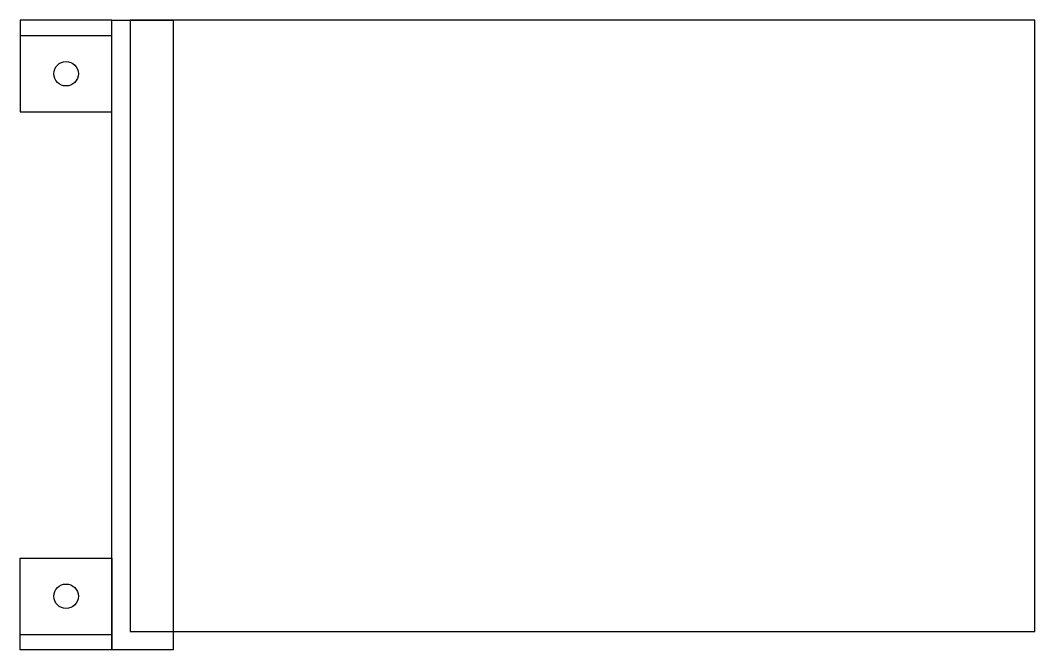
# Model space of a CAD drawing. Header units: millimetres. Extents: x -18 to 148, y -3 to 100.
import ezdxf

# ---------------------------------------------------------------- set-up
doc = ezdxf.new("R2010")
doc.units = ezdxf.units.MM
doc.layers.get('0').update_dxf_attribs({"linetype": 'CONTINUOUS'})

msp = doc.modelspace()

# ---------------------------------------------------------------- linework, layer by layer
for p, q in [((-18, -3), (-18, 12)), ((-18, 12), (-3, 12)), ((-3, 12), (-3, -3)), ((-3, -3), (-18, -3))]:
    msp.add_line(p, q)
for points in [[(-3, 100), (-18, 100), (-18, 85), (-3, 85)], [(-3, 100), (-18, 100), (-18, 97.5), (-3, 97.5)], [(-3, 100), (7, 100), (7, -3), (-3, -3)], [(0, 0), (148, 0), (148, 100), (0, 100)], [(-3, -3), (-18, -3), (-18, -0.5), (-3, -0.5)]]:
    msp.add_lwpolyline(points, close=True)
for centre in [(-10.5, 91.25), (-10.5, 5.75)]:
    msp.add_circle(centre, 2)

doc.saveas('drawing.dxf')
